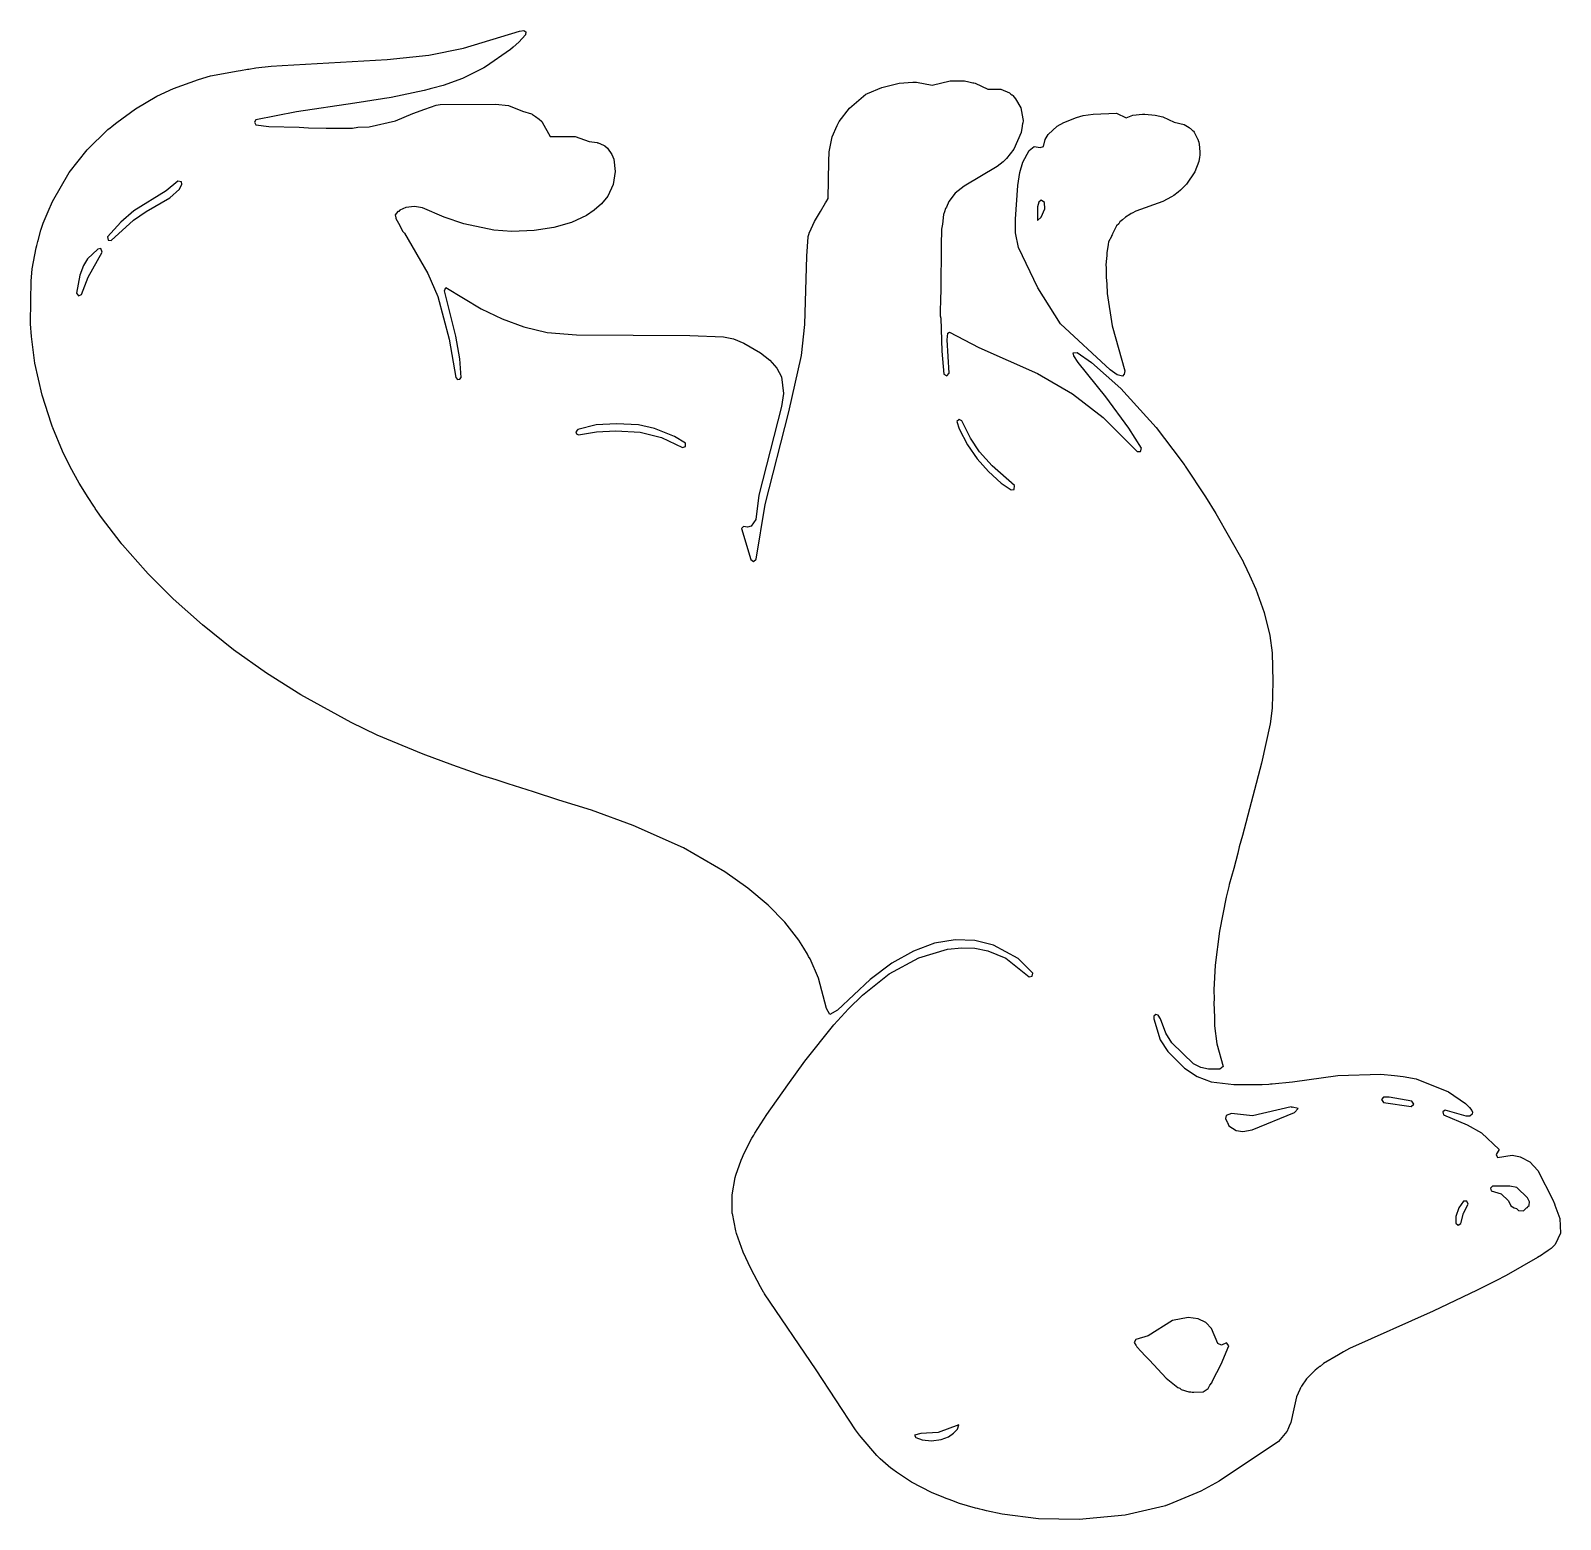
# Model space of a CAD drawing. Header units: millimetres. Extents: x 44 to 260, y 49 to 259.
import ezdxf

# ---------------------------------------------------------------- set-up
doc = ezdxf.new("R2010")
doc.units = ezdxf.units.MM
doc.layers.add('CUT', color=7, linetype='CONTINUOUS')

msp = doc.modelspace()

# ---------------------------------------------------------------- linework, layer by layer
at = {"layer": 'CUT'}
for points in [[(89.7477, 245.3424), (91.3503, 245.3959), (95.0558, 246.2358), (97.5317, 247.3065), (99.2172, 247.9209), (100.8234, 248.4781), (101.3943, 248.5453), (109.1948, 248.6298), (111.0284, 248.409), (112.9959, 247.6035), (114.2719, 247.2599), (114.3716, 247.1914), (114.4306, 247.1508), (114.4407, 247.1439), (114.8374, 246.8712), (115.3813, 246.4974), (115.6923, 246.1873), (115.7122, 246.164), (115.741, 246.1304), (115.7739, 246.0921), (115.7853, 246.0788), (115.7985, 246.0634), (116.9036, 244.0232), (120.4691, 244.0199), (122.4391, 243.3147), (123.532, 243.1845), (123.5989, 243.1633), (123.702, 243.1305), (123.7798, 243.1057), (123.9289, 243.0583), (124.6508, 242.7035), (125.0292, 242.3717), (125.6367, 241.518), (125.8973, 240.815), (126.095, 239.0819), (125.8151, 237.2368), (125.075, 235.5931), (124.1461, 234.546), (123.1094, 233.6424), (122.057, 232.8971), (119.951, 231.9057), (117.456, 231.1909), (114.6719, 230.7672), (111.4994, 230.6115), (108.9433, 230.7942), (104.7129, 231.6887), (101.9309, 232.6364), (98.9004, 233.9407), (97.7368, 234.1493), (96.538, 234.0012), (95.7021, 233.6361), (95.5182, 233.4382), (95.4077, 233.4541), (95.034, 232.9546), (95.1297, 232.5518), (95.1293, 232.4351), (95.6852, 231.481), (96.0535, 230.668), (96.3373, 230.3616), (99.6501, 224.675), (101.0345, 221.4496), (102.6616, 215.411), (103.5774, 210.0019), (103.8335, 209.6977), (104.1623, 209.7317), (104.3466, 210.0062), (104.1737, 212.6079), (103.5984, 215.8204), (102.0096, 222.2408), (102.1949, 222.7012), (107.1891, 219.6921), (110.1247, 218.2684), (113.2066, 217.1697), (116.5135, 216.3277), (120.6508, 216.0221), (136.6283, 215.9307), (141.3923, 215.744), (142.791, 215.4622), (144.293, 214.8357), (146.6413, 213.4938), (147.9482, 212.4408), (148.9487, 211.3076), (149.5926, 210.0813), (149.8854, 207.7466), (149.5738, 205.8934), (146.3746, 193.3674), (145.9728, 189.9358), (145.326, 188.9874), (144.7956, 188.8207), (144.241, 188.9572), (143.951, 188.6387), (145.2531, 184.273), (145.6436, 184.0127), (146.0009, 184.317), (147.2773, 192.0581), (150.6363, 205.1298), (152.3988, 213.1195), (152.8874, 217.484), (153.1866, 227.1161), (153.3405, 229.8501), (153.3771, 229.9633), (153.3887, 229.999), (153.3958, 230.0208), (153.4019, 230.0396), (153.4897, 230.3108), (153.5215, 230.4091), (153.5421, 230.4726), (154.239, 232.0168), (155.0899, 233.4555), (155.8225, 234.6884), (155.9926, 234.9676), (155.9929, 234.9751), (156.0229, 235.0256), (156.0233, 235.0338), (156.1665, 235.2759), (156.281, 240.5068), (156.3445, 241.8534), (156.7643, 244.0089), (157.4456, 245.6081), (157.7389, 246.1537), (157.7427, 246.1608), (159.174, 248.0544), (161.5093, 250.0005), (161.746, 250.1277), (163.7563, 250.9749), (166.2275, 251.5544), (168.1548, 251.7057), (168.6621, 251.7269), (170.8732, 251.285), (173.3974, 251.921), (175.004, 251.9232), (175.3476, 251.894), (175.429, 251.8796), (176.0375, 251.758), (176.6091, 251.6437), (176.7581, 251.614), (176.9358, 251.5785), (178.7378, 250.7086), (180.5548, 250.7325), (181.7842, 250.2178), (182.0069, 250.0362), (182.1154, 249.9477), (182.1716, 249.9019), (182.2735, 249.8188), (182.6472, 249.3827), (183.3991, 248.0998), (183.6832, 246.5526), (183.7246, 246.3003), (183.6567, 245.9173), (183.6542, 245.9028), (183.5852, 245.5134), (183.4239, 244.6021), (182.4025, 242.2671), (181.3865, 240.9442), (180.8883, 240.4436), (180.0644, 239.8028), (175.3743, 237.0308), (174.1263, 236.0253), (173.2137, 234.8663), (172.8774, 234.0517), (172.7605, 233.866), (172.5993, 233.3779), (172.4595, 233.0392), (172.3355, 231.6543), (172.1879, 230.9276), (172.2077, 230.2258), (172.1271, 229.3247), (172.074, 221.7052), (172.0392, 221.6388), (172.0087, 218.7104), (172.1139, 218.3844), (172.2181, 213.6891), (172.5297, 210.4403), (172.9485, 210.2393), (173.2618, 210.5822), (172.9886, 215.2893), (173.0929, 216.2492), (173.3243, 216.385), (177.4845, 214.2391), (185.7314, 210.543), (190.691, 207.6664), (195.0134, 204.3578), (199.8279, 199.5556), (200.2855, 199.5123), (200.4416, 200.0066), (198.6517, 202.8168), (195.4252, 207.2615), (191.5127, 212.1223), (190.8871, 213.0335), (190.7935, 213.4626), (191.3373, 213.5199), (193.3784, 212.0958), (197.541, 208.4216), (202.52, 202.9232), (206.0592, 198.2429), (206.4205, 197.7276), (206.5384, 197.5596), (206.6061, 197.463), (209.4734, 193.1209), (210.9479, 190.7807), (214.777, 184.0096), (214.8625, 183.8289), (215.3106, 182.8826), (215.3257, 182.8507), (215.7001, 182.0599), (216.5803, 180.0937), (217.7461, 176.7845), (218.5536, 173.5515), (218.8889, 171.0763), (218.9811, 167.0613), (218.8927, 163.2786), (218.614, 161.0661), (217.3896, 155.4892), (214.6861, 145.2692), (214.2481, 143.6849), (214.0316, 142.7951), (213.4591, 140.6309), (212.8434, 138.3716), (212.7829, 138.0746), (212.3885, 136.5837), (211.4761, 131.7804), (210.8673, 126.9435), (210.6536, 123.4612), (210.6852, 122.1372), (210.6539, 121.6545), (210.746, 119.5958), (210.7744, 118.4091), (211.1034, 115.8256), (211.9819, 112.635), (211.484, 112.2886), (209.896, 112.2875), (208.798, 112.4884), (207.8059, 113.0069), (204.7209, 115.9735), (203.8547, 117.365), (203.1092, 119.372), (202.7995, 119.888), (202.4814, 119.9927), (202.181, 119.7781), (202.1687, 119.3772), (203.09, 116.42), (204.1534, 114.7469), (206.5045, 112.3961), (208.3022, 111.2081), (210.2996, 110.4696), (213.4606, 110.0827), (217.4922, 110.0823), (218.4456, 110.1696), (218.6439, 110.1741), (218.915, 110.2126), (221.7854, 110.4754), (228.1557, 111.393), (234.2495, 111.575), (236.1822, 111.3658), (237.3911, 111.224), (239.2165, 110.8939), (243.8093, 109.0873), (246.1927, 107.4263), (246.7788, 106.8748), (247.0997, 106.4097), (247.1756, 106.1851), (247.1621, 105.8943), (246.8078, 105.6157), (246.295, 105.6068), (243.3351, 106.4926), (242.9805, 106.2531), (243.0873, 105.8067), (246.4229, 104.4244), (248.4405, 103.2859), (250.978, 100.9233), (250.5351, 100.2292), (250.7318, 99.8015), (252.8147, 100.1212), (253.7141, 99.9174), (253.94, 99.8661), (254.0179, 99.8485), (254.0346, 99.8447), (255.3036, 99.1681), (256.4267, 97.9517), (258.5203, 93.8289), (258.7542, 93.2393), (258.8125, 93.0924), (258.8249, 93.0611), (258.8305, 93.0471), (259.5091, 91.1524), (259.6085, 89.0912), (258.8649, 87.4737), (258.3246, 86.9392), (257.8706, 86.6336), (257.6973, 86.517), (257.4673, 86.3621), (256.9281, 85.9992), (256.3581, 85.6442), (251.9289, 83.1136), (250.5061, 82.3584), (247.8542, 81.038), (241.6466, 78.0796), (229.8229, 72.8079), (228.9833, 72.3267), (228.9792, 72.3249), (228.249, 71.9059), (226.1379, 70.696), (225.6568, 70.279), (225.598, 70.2445), (225.437, 70.1074), (224.9557, 69.7594), (223.7265, 68.527), (223.0419, 67.468), (222.972, 67.3819), (222.9358, 67.304), (222.8846, 67.2248), (222.801, 67.0139), (222.319, 65.9768), (221.9476, 64.2635), (221.515, 62.365), (221.3185, 61.8261), (221.0999, 61.3581), (221.0495, 61.2503), (220.9991, 61.1425), (220.9675, 61.0748), (219.8046, 59.6718), (211.4235, 54.0759), (208.8086, 52.6391), (204.3141, 50.7539), (203.903, 50.6123), (203.8965, 50.6101), (203.8207, 50.584), (203.6234, 50.516), (198.1374, 49.2389), (191.6425, 48.6548), (185.8967, 48.7161), (180.7689, 49.3875), (178.5603, 49.8777), (178.0449, 49.9975), (177.6077, 50.0991), (177.254, 50.1813), (176.9817, 50.2445), (174.752, 50.9188), (173.645, 51.3238), (173.2633, 51.4634), (172.8489, 51.615), (172.5311, 51.7313), (170.7782, 52.4488), (167.9549, 53.9199), (165.8311, 55.3164), (165.3238, 55.6969), (165.1209, 55.8491), (165.0748, 55.8836), (165.0539, 55.8993), (163.5267, 57.1906), (163.0363, 57.6704), (160.8626, 60.2796), (160.6257, 60.5738), (160.3451, 60.9222), (160.3254, 60.9467), (160.0452, 61.2946), (154.5064, 69.7974), (147.1732, 80.5383), (147.1566, 80.5632), (147.0726, 80.7148), (147.0463, 80.7636), (146.8764, 81.0796), (146.6449, 81.51), (145.249, 84.1052), (144.1564, 86.4066), (143.2275, 89.0419), (143.1305, 89.4103), (142.6484, 91.8572), (142.6472, 91.8751), (142.6464, 91.8877), (142.6448, 91.911), (142.6417, 91.9557), (142.6078, 94.516), (143.0676, 96.9482), (143.1496, 97.2822), (143.8952, 99.3902), (144.0746, 99.8128), (144.0846, 99.8364), (144.0856, 99.8388), (144.2744, 100.2835), (145.4099, 102.5041), (145.6638, 102.9328), (145.7515, 103.081), (145.7811, 103.1311), (145.8363, 103.2243), (147.5265, 105.8761), (150.4732, 110.0442), (152.9022, 113.4185), (156.9893, 118.5134), (159.0698, 120.7781), (161.0483, 122.7252), (164.8006, 125.7149), (168.9895, 128.0095), (173.0192, 129.2304), (175.0478, 129.4207), (176.9124, 129.3586), (178.7376, 129.0093), (181.2602, 127.9729), (184.5517, 125.3176), (185.009, 125.3947), (185.0854, 125.8204), (183, 127.8965), (179.5511, 129.7868), (176.8898, 130.4645), (174.138, 130.5556), (171.2131, 130.0513), (168.2231, 128.9582), (165.1781, 127.2504), (162.1231, 124.9486), (157.4852, 120.5833), (156.404, 119.9882), (155.9438, 120.8299), (154.808, 125.1118), (153.6276, 127.8572), (153.4203, 128.2034), (153.2779, 128.5285), (152.727, 129.3609), (152.0542, 130.4842), (150.0846, 133.0249), (147.6895, 135.45), (144.841, 137.8396), (141.5906, 140.147), (135.7597, 143.5172), (128.6522, 146.7064), (122.7343, 148.8418), (118.1452, 150.2806), (114.5517, 151.4355), (110.976, 152.5846), (109.3029, 153.1223), (107.4129, 153.7297), (103.1834, 155.199), (98.9764, 156.765), (92.4964, 159.4605), (88.816, 161.2392), (81.6934, 165.1527), (76.8513, 168.198), (72.2032, 171.5303), (67.8019, 175.0445), (63.6757, 178.7116), (60.1183, 182.2691), (59.7459, 182.6544), (56.5207, 186.3404), (56.4357, 186.4443), (56.3895, 186.5007), (56.3726, 186.5213), (56.3339, 186.5686), (53.5482, 190.1904), (52.9681, 191.0279), (52.6571, 191.4998), (52.5793, 191.6217), (52.4467, 191.8296), (51.6756, 193.0387), (50.3719, 195.0829), (49.138, 197.382), (48.0552, 199.5928), (46.666, 202.8802), (46.654, 202.9136), (46.6412, 202.9492), (46.5902, 203.0911), (46.4861, 203.3807), (45.1587, 207.5042), (44.1165, 212.0342), (43.6551, 215.7875), (43.5293, 217.5844), (43.5588, 220.8887), (43.6113, 223.5889), (43.7487, 225.3497), (44.3219, 228.3258), (44.4008, 228.6279), (44.5522, 229.2069), (44.5881, 229.3443), (44.9648, 230.7855), (45.2842, 231.7859), (45.9997, 233.447), (46.6273, 234.8743), (48.9552, 238.9346), (51.5176, 242.1681), (54.4412, 245.0049), (54.7606, 245.279), (55.0139, 245.469), (55.3036, 245.6863), (55.7275, 246.0043), (58.3277, 247.9544), (61.3549, 249.7305), (63.7161, 250.8355), (67.2638, 252.0719), (68.9389, 252.5948), (72.8637, 253.3311), (73.1627, 253.3783), (74.1434, 253.533), (74.338, 253.5638), (75.3208, 253.7189), (77.4972, 253.9718), (79.0767, 254.0746), (93.8973, 254.9141), (99.7668, 255.5523), (104.6775, 256.4982), (112.5692, 258.9032), (113.2081, 259.0018), (113.4888, 258.8226), (113.4525, 258.4176), (112.478, 257.3513), (111.6884, 256.6492), (111.3181, 256.3383), (107.7781, 253.8943), (107.5425, 253.75), (104.5464, 252.2516), (101.8106, 251.2546), (100.3406, 250.8679), (99.9655, 250.7692), (99.8388, 250.7359), (99.0993, 250.5413), (94.4461, 249.5389), (94.1727, 249.4962), (93.5097, 249.3927), (93.2196, 249.3475), (89.3403, 248.7421), (81.105, 247.5425), (75.3565, 246.3839), (75.1361, 246.0497), (75.3606, 245.6798), (77.198, 245.4576), (81.4561, 245.3391), (82.7954, 245.2449), (85.2876, 245.2324), (85.9209, 245.2148), (86.2973, 245.2273), (88.9806, 245.2138)], [(198.2632, 246.6808), (199.2276, 247.038), (200.569, 247.1974), (200.9069, 247.183), (202.369, 247.0707), (203.4474, 246.8255), (205.0572, 246.0783), (206.4822, 245.7255), (207.1517, 245.295), (207.1622, 245.2883), (207.2434, 245.236), (207.3744, 245.1518), (207.6479, 244.9047), (207.6854, 244.8652), (207.6982, 244.8517), (207.7071, 244.8424), (207.7707, 244.7753), (207.8676, 244.6687), (208.3638, 243.7084), (208.3829, 243.6565), (208.4249, 243.5422), (208.4582, 243.4516), (208.5309, 243.2537), (208.6527, 242.5359), (208.6768, 241.7492), (208.6579, 241.4073), (208.6579, 241.407), (208.6569, 241.3939), (208.639, 241.1414), (208.535, 240.5065), (207.9676, 239.0361), (206.8079, 237.2828), (206.2496, 236.758), (206.2292, 236.7388), (206.2076, 236.7185), (205.9494, 236.4758), (205.6191, 236.1861), (205.0216, 235.6886), (204.6909, 235.5023), (203.4382, 234.858), (199.6438, 233.4838), (199.1224, 233.1872), (198.9845, 233.1378), (198.7999, 233.0037), (198.1694, 232.6451), (197.774, 232.2587), (197.3637, 231.9608), (197.2203, 231.7177), (196.9318, 231.4358), (196.4108, 230.3807), (196.3497, 230.2827), (196.3307, 230.2186), (196.3037, 230.1638), (196.2117, 230.0079), (196.1865, 229.9267), (195.8002, 229.1444), (195.7544, 228.7802), (195.738, 228.7479), (195.5524, 227.6661), (195.5475, 227.2106), (195.432, 226.3568), (195.432, 226.2184), (195.4019, 225.9789), (195.432, 225.3903), (195.432, 224.1041), (195.5439, 223.2061), (195.6131, 221.854), (196.3154, 217.2763), (198.0805, 210.9459), (198.0058, 210.449), (197.7404, 210.1886), (196.9902, 210.348), (196.0093, 211.0707), (188.983, 217.5795), (185.7935, 222.6706), (183.0702, 228.3321), (182.6612, 230.4187), (182.6584, 232.3716), (182.9636, 237.1151), (183.2764, 238.9615), (183.6857, 240.3986), (184.5671, 242.0567), (185.275, 242.6418), (186.1165, 242.4702), (186.5914, 242.6185), (186.8181, 243.6367), (187.2378, 244.3333), (188.5279, 245.5003), (189.4681, 246.0373), (191.2601, 246.7386), (192.2214, 246.9833), (193.6336, 247.2146), (196.8917, 247.3295)], [(62.6838, 236.3554), (58.125, 233.5307), (56.291, 231.9419), (54.3858, 229.8447), (54.4651, 229.3882), (54.9249, 229.3306), (58.0556, 232.2183), (59.8398, 233.4471), (63.2162, 235.3655), (64.5549, 236.5885), (64.9042, 237.3057), (64.8346, 237.6372), (64.3109, 237.724)], [(185.9491, 234.7556), (185.766, 234.0845), (185.766, 232.1627), (186.2541, 232.6203), (186.8032, 233.81), (186.7422, 234.6946), (186.2541, 235.0301)], [(49.9988, 221.8864), (50.2946, 221.5293), (50.7223, 221.7082), (51.6396, 224.1516), (53.6542, 227.7065), (53.4631, 228.1981), (53.0307, 228.1377), (51.5814, 226.7416), (50.9837, 225.8343), (50.465, 224.4603)], [(120.6318, 202.0435), (120.9318, 201.8938), (123.4714, 202.2925), (126.1776, 202.4475), (129.6265, 202.2642), (132.631, 201.4923), (135.6037, 200.1117), (136.0476, 200.2629), (136.0476, 200.7004), (134.4711, 201.6452), (131.6722, 202.7922), (129.3816, 203.2785), (126.2942, 203.4618), (123.4044, 203.2832), (120.8033, 202.6484), (120.5525, 202.3329)], [(182.5139, 194.7078), (179.348, 197.5013), (177.5401, 199.4959), (176.2844, 201.3949), (175.0671, 203.884), (174.7086, 204.0506), (174.3758, 203.7825), (174.6931, 202.7127), (175.8694, 200.4748), (177.2231, 198.4849), (178.8238, 196.6978), (180.6296, 195.0697), (182.0313, 194.113), (182.4658, 194.1548)], [(235.3986, 108.2903), (234.6141, 108.2976), (234.3359, 108.0038), (234.6417, 107.5397), (238.5507, 106.9981), (238.9207, 107.3353), (238.6155, 107.7683)], [(214.7754, 103.466), (216.0566, 103.7101), (222.0354, 106.1504), (222.5845, 106.6995), (221.7608, 106.8825), (221.6702, 106.8627), (221.5572, 106.9347), (216.129, 105.6662), (213.1303, 106.0253), (212.4183, 105.733), (212.2912, 105.2857), (212.5201, 104.7978), (212.5781, 104.7422), (212.7621, 104.2591), (213.7993, 103.588)], [(254.6608, 92.5375), (254.8071, 92.6608), (254.9798, 92.7286), (255.0213, 92.8413), (255.1953, 92.988), (255.2014, 93.0496), (255.2117, 93.0594), (255.2597, 93.537), (254.9812, 94.0854), (253.4774, 95.5295), (252.4678, 95.7525), (249.9952, 95.7456), (249.7141, 95.4636), (249.8277, 95.0819), (251.249, 94.6435), (252.298, 93.6425), (252.6005, 92.9726), (253.058, 92.6676), (253.4159, 92.5756), (253.6819, 92.3216), (254.3804, 92.2717)], [(245.1822, 90.2447), (245.5659, 90.4485), (245.9067, 91.9168), (246.5577, 93.178), (246.3709, 93.6335), (245.9415, 93.5952), (245.2834, 92.6897), (244.8498, 91.445), (244.8485, 90.523)], [(205.5787, 67.2695), (205.8774, 67.1762), (206.0606, 67.0194), (207.1132, 66.7), (207.4007, 66.7004), (207.5881, 66.6419), (207.7749, 66.6462), (207.778, 66.6453), (207.8513, 66.6479), (209.1481, 66.6778), (209.8478, 67.1426), (210.1037, 67.6128), (210.3767, 67.9332), (210.4527, 68.2541), (211.7137, 70.5712), (212.7848, 73.2006), (212.4666, 73.6142), (211.7183, 73.2727), (211.2117, 73.5147), (210.3467, 75.6157), (209.5286, 76.4785), (208.4335, 76.9971), (207.0503, 77.1728), (204.8372, 76.74), (201.3833, 74.6031), (199.6322, 74.0803), (199.3958, 73.6567), (199.6468, 73.2766), (199.6426, 73.2635), (199.6952, 73.2034), (199.8024, 73.0412), (200.3981, 72.4013), (200.9528, 71.7684), (201.5585, 71.1551), (203.9166, 68.6226)], [(170.758, 59.7537), (172.1307, 59.9367), (173.1678, 60.3333), (173.8999, 60.8518), (174.449, 61.4009), (174.632, 62.011), (171.7037, 60.9128), (169.2633, 60.7908), (168.3787, 60.5773), (168.5617, 60.2418), (169.4463, 59.8757)]]:
    msp.add_lwpolyline(points, close=True, dxfattribs=at)

doc.saveas('drawing.dxf')
